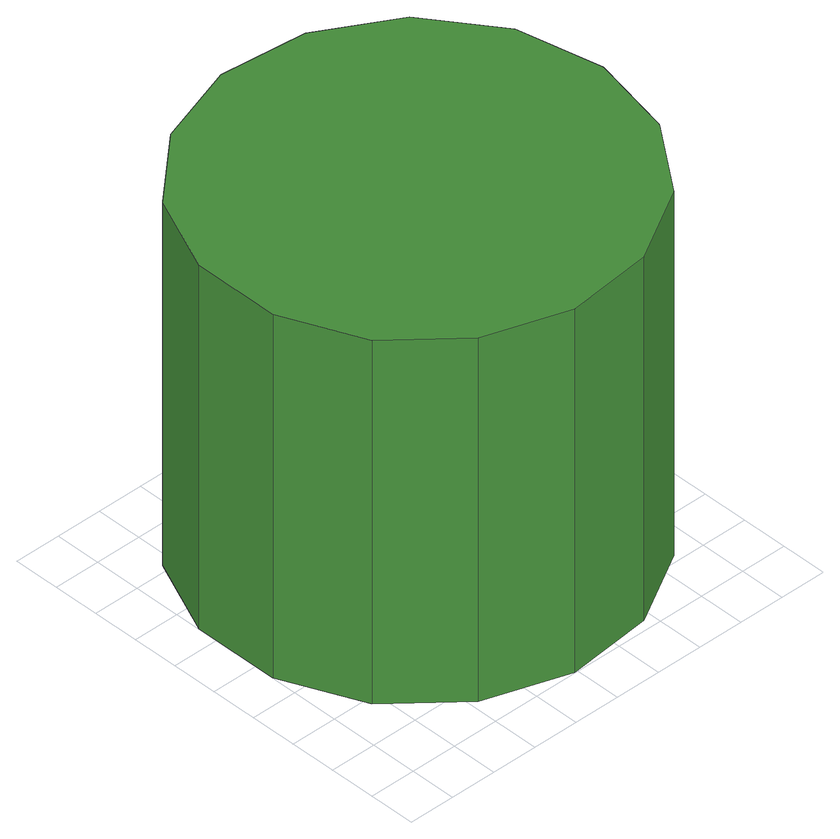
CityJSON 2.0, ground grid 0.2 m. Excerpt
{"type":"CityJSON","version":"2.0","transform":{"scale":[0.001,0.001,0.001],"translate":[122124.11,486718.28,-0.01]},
"CityObjects":{
"tree1":{"type":"SolitaryVegetationObject","attributes":{"function":"something"},"geometry":[{"type":"MultiSurface","lod":"1","boundaries":[[[0,1,2,3,4,5,6,7,8,9,10,11,12,13,14]],[[15,16,17,18,19,20,21,22,23,24,25,26,27,28,29]],[[0,29,28,1]],[[1,28,27,2]],[[2,27,26,3]],[[3,26,25,4]],[[4,25,24,5]],[[5,24,23,6]],[[6,23,22,7]],[[7,22,21,8]],[[8,21,20,9]],[[9,20,19,10]],[[10,19,18,11]],[[11,18,17,12]],[[12,17,16,13]],[[13,16,15,14]],[[14,15,29,0]]]}]}
},
"vertices":[
[1786,901,1651],[1708,1268,1651],[1487,1572,1651],[1162,1759,1651],[789,1798,1651],[433,1682,1651],[154,1431,1651],[2,1089,1651],[2,714,1651],[154,371,1651],[433,120,1651],[789,4,1651],[1162,44,1651],[1487,231,1651],[1708,535,1651],[1708,535,3],[1487,231,3],[1162,44,3],[789,4,3],[433,120,3],[154,371,3],[2,714,3],[2,1089,3],[154,1431,3],[433,1682,3],[789,1798,3],[1162,1759,3],[1487,1572,3],[1708,1268,3],[1786,901,3]
]}
